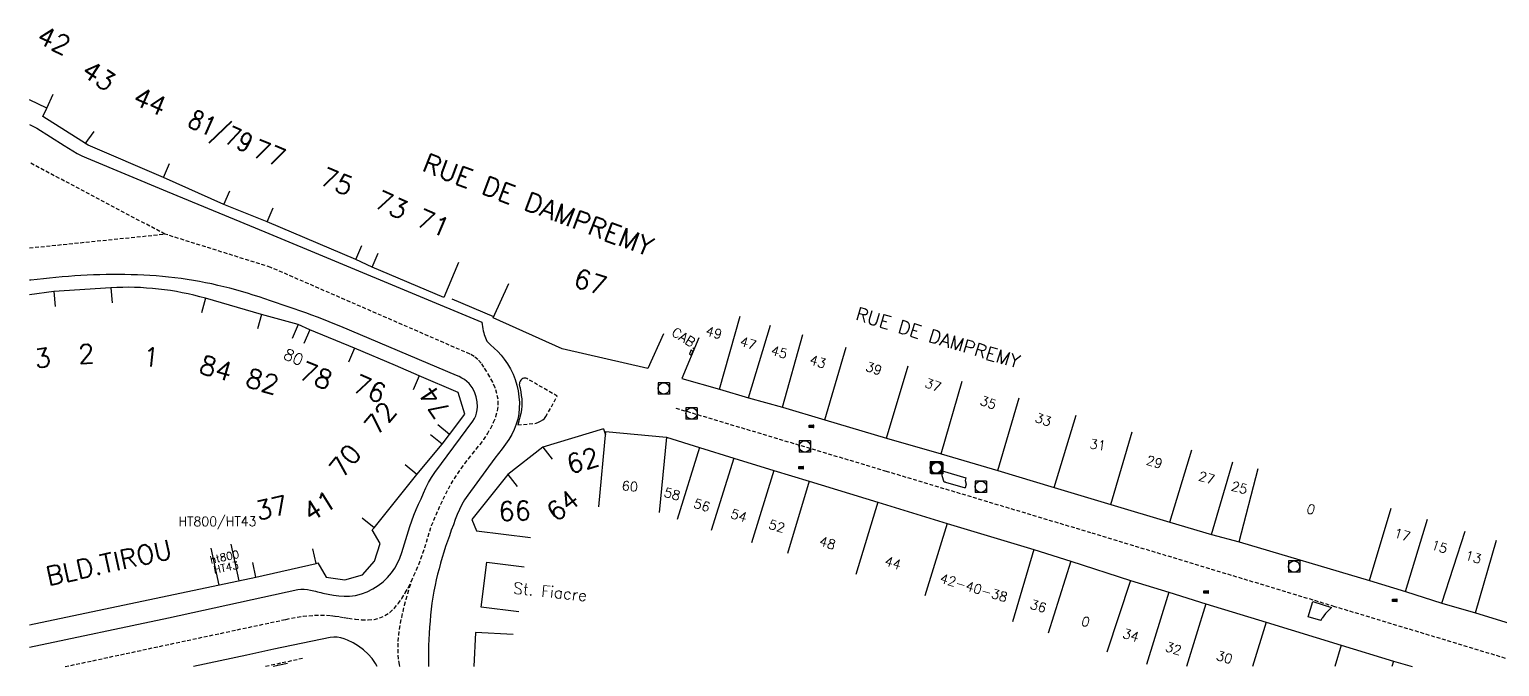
# Model space of a CAD drawing. Header units: millimetres. Extents: x 155000 to 156001, y 122000 to 123001.
# Drawn here: x 155000 to 155194.2, y 122000 to 122084.2 of the extents above; entities that cross this region are included whole.
import ezdxf
from ezdxf.enums import TextEntityAlignment as Align

# ---------------------------------------------------------------- set-up
doc = ezdxf.new("R2010")
doc.units = ezdxf.units.MM
doc.linetypes.add('DASHED', pattern=[0.75, 0.5, -0.25])
doc.layers.get('0').update_dxf_attribs({"linetype": 'CONTINUOUS'})
for name, color, linetype in [('W0001', 6, 'DASHED'), ('W0008', 7, 'CONTINUOUS'), ('W0100', 7, 'CONTINUOUS'), ('W0105', 7, 'CONTINUOUS'), ('W0112', 1, 'DASHED'), ('W0310', 3, 'CONTINUOUS'), ('W0322', 7, 'CONTINUOUS'), ('W0400', 7, 'CONTINUOUS'), ('W0420', 7, 'CONTINUOUS'), ('W0984', 7, 'CONTINUOUS'), ('W0989', 7, 'CONTINUOUS'), ('W0991', 7, 'CONTINUOUS'), ('W1102', 7, 'CONTINUOUS')]:
    doc.layers.add(name, color=color, linetype=linetype)
doc.styles.get("Standard").update_dxf_attribs({"font": 'romans.shx', "width": 0.85})

# ---------------------------------------------------------------- blocks, each defined once
blk = doc.blocks.new('T420')
for p, q in [((0.75, 0.75), (-0.75, 0.75)), ((-0.75, 0.75), (-0.75, -0.75)), ((0.75, 0.75), (0.75, -0.75)), ((0.75, -0.75), (-0.75, -0.75))]:
    blk.add_line(p, q)
blk.add_ellipse((0, 0), major_axis=(-0.53, 0.53), ratio=1, start_param=3.926991, end_param=10.210176)
blk = doc.blocks.new('T400')
for p, q in [((-0.15, 0.3), (0.15, 0.3)), ((-0.15, -0.25), (-0.15, 0.3)), ((-0.15, 0.15), (0.15, 0.15)), ((-0.15, 0), (0.15, 0)), ((0.15, 0.3), (0.15, -0.25)), ((-0.15, -0.15), (0.15, -0.15)), ((-0.15, -0.25), (-0.15, -0.3)), ((-0.15, -0.3), (0.15, -0.3)), ((0.15, -0.3), (0.15, -0.25))]:
    blk.add_line(p, q)

msp = doc.modelspace()

# ---------------------------------------------------------------- linework, layer by layer
at = {"layer": 'W0001'}
for p, q in [((155017.88, 122057.16), (155000, 122066.61)), ((155000, 122055.33), (155017.88, 122057.16)), ((155031.87, 122052.76), (155017.88, 122057.16)), ((155058.21, 122041.29), (155031.87, 122052.76)), ((155058.75, 122040.99), (155058.21, 122041.29)), ((155059.23, 122040.59), (155058.75, 122040.99)), ((155059.66, 122040.11), (155059.23, 122040.59)), ((155060.04, 122039.59), (155059.66, 122040.11)), ((155060.4, 122039.03), (155060.04, 122039.59)), ((155060.82, 122038.31), (155060.4, 122039.03)), ((155061.2, 122037.58), (155060.82, 122038.31)), ((155061.51, 122036.84), (155061.2, 122037.58)), ((155061.76, 122036.09), (155061.51, 122036.84)), ((155061.9, 122035.34), (155061.76, 122036.09)), ((155061.94, 122034.6), (155061.9, 122035.34)), ((155061.63, 122033.04), (155061.85, 122033.82)), ((155061.85, 122033.82), (155061.94, 122034.6)), ((155060.5, 122030.75), (155060.94, 122031.51)), ((155060.94, 122031.51), (155061.32, 122032.28)), ((155061.32, 122032.28), (155061.63, 122033.04)), ((155059.01, 122028.74), (155059.53, 122029.37)), ((155059.53, 122029.37), (155060.04, 122029.99)), ((155060.04, 122029.99), (155060.5, 122030.75)), ((155057.52, 122026.83), (155058.01, 122027.47)), ((155058.01, 122027.47), (155058.51, 122028.11)), ((155058.51, 122028.11), (155059.01, 122028.74)), ((155056.14, 122024.84), (155056.58, 122025.52)), ((155056.58, 122025.52), (155057.04, 122026.18)), ((155057.04, 122026.18), (155057.52, 122026.83)), ((155055, 122022.82), (155055.35, 122023.5)), ((155055.35, 122023.5), (155055.73, 122024.16)), ((155055.73, 122024.16), (155056.14, 122024.84)), ((155054.34, 122021.45), (155054.66, 122022.14)), ((155054.66, 122022.14), (155055, 122022.82)), ((155053.42, 122019.34), (155053.72, 122020.05)), ((155053.72, 122020.05), (155054.02, 122020.75)), ((155054.02, 122020.75), (155054.34, 122021.45)), ((155052.68, 122017.18), (155052.9, 122017.9)), ((155052.9, 122017.9), (155053.12, 122018.63)), ((155053.12, 122018.63), (155053.42, 122019.34)), ((155051.97, 122014.99), (155052.22, 122015.72)), ((155052.22, 122015.72), (155052.45, 122016.45)), ((155052.45, 122016.45), (155052.68, 122017.18)), ((155051.43, 122013.51), (155051.71, 122014.25)), ((155051.71, 122014.25), (155051.97, 122014.99)), ((155050.46, 122011.27), (155050.8, 122012.02)), ((155050.8, 122012.02), (155051.13, 122012.77)), ((155051.13, 122012.77), (155051.43, 122013.51)), ((155049.65, 122009.73), (155050.07, 122010.49)), ((155049.99, 122009.68), (155050.22, 122010.47)), ((155050.07, 122010.49), (155050.46, 122011.27)), ((155050.22, 122010.47), (155050.46, 122011.27)), ((155048.17, 122007.7), (155048.71, 122008.32)), ((155048.71, 122008.32), (155049.2, 122009)), ((155049.2, 122009), (155049.65, 122009.73)), ((155049.36, 122007.3), (155049.55, 122008.1)), ((155049.55, 122008.1), (155049.77, 122008.89)), ((155049.77, 122008.89), (155049.99, 122009.68)), ((155004.72, 122000), (155033.87, 122006.24)), ((155033.87, 122006.24), (155034.63, 122006.4)), ((155034.63, 122006.4), (155035.39, 122006.53)), ((155035.39, 122006.53), (155036.16, 122006.65)), ((155036.16, 122006.65), (155036.93, 122006.73)), ((155036.93, 122006.73), (155037.7, 122006.79)), ((155037.7, 122006.79), (155038.48, 122006.81)), ((155038.48, 122006.81), (155039.24, 122006.79)), ((155039.24, 122006.79), (155039.83, 122006.74)), ((155039.83, 122006.74), (155040.41, 122006.67)), ((155040.41, 122006.67), (155040.99, 122006.59)), ((155040.99, 122006.59), (155041.57, 122006.49)), ((155041.57, 122006.49), (155042.15, 122006.39)), ((155042.15, 122006.39), (155043.02, 122006.28)), ((155043.02, 122006.28), (155043.89, 122006.2)), ((155043.89, 122006.2), (155044.73, 122006.17)), ((155044.73, 122006.17), (155045.53, 122006.24)), ((155045.53, 122006.24), (155046.29, 122006.43)), ((155046.29, 122006.43), (155046.97, 122006.74)), ((155046.97, 122006.74), (155047.59, 122007.17)), ((155047.59, 122007.17), (155048.17, 122007.7)), ((155049.02, 122005.73), (155049.18, 122006.51)), ((155049.18, 122006.51), (155049.36, 122007.3)), ((155048.72, 122003.37), (155048.79, 122004.15)), ((155048.79, 122004.15), (155048.89, 122004.94)), ((155048.89, 122004.94), (155049.02, 122005.73)), ((155048.69, 122002.59), (155048.72, 122003.37)), ((155048.71, 122001.81), (155048.69, 122002.59)), ((155048.76, 122001.03), (155048.71, 122001.81)), ((155048.87, 122000.26), (155048.76, 122001.03)), ((155048.92, 122000), (155048.87, 122000.26))]:
    msp.add_line(p, q, dxfattribs=at)
msp.add_lwpolyline([(155198.59, 122000), (155172.43, 122007.92), (155140.23, 122017.67), (155113.22, 122025.79), (155085.21, 122034.19)], dxfattribs=at)
at = {"layer": 'W0008'}
for p, q in [((155000, 122071.64), (155000.97, 122071.14)), ((155000.97, 122071.14), (155004.6, 122068.86)), ((155004.6, 122068.86), (155005.17, 122068.5)), ((155005.17, 122068.5), (155005.74, 122068.15)), ((155005.74, 122068.15), (155006.33, 122067.8)), ((155006.33, 122067.8), (155006.93, 122067.49)), ((155006.93, 122067.49), (155007.54, 122067.21)), ((155007.54, 122067.21), (155018.18, 122062.77)), ((155018.18, 122062.77), (155031.11, 122057.44)), ((155031.11, 122057.44), (155059.75, 122045.5)), ((155000.2, 122051.07), (155000, 122051.05)), ((155001.02, 122051.17), (155000.2, 122051.07)), ((155001.85, 122051.26), (155001.02, 122051.17)), ((155002.67, 122051.34), (155001.85, 122051.26)), ((155003.5, 122051.42), (155002.67, 122051.34)), ((155004.32, 122051.5), (155003.5, 122051.42)), ((155005.15, 122051.56), (155004.32, 122051.5)), ((155005.98, 122051.62), (155005.15, 122051.56)), ((155006.81, 122051.67), (155005.98, 122051.62)), ((155007.64, 122051.72), (155006.81, 122051.67)), ((155008.47, 122051.75), (155007.64, 122051.72)), ((155009.3, 122051.78), (155008.47, 122051.75)), ((155010.12, 122051.8), (155009.3, 122051.78)), ((155010.95, 122051.81), (155010.12, 122051.8)), ((155011.78, 122051.81), (155010.95, 122051.81)), ((155012.61, 122051.81), (155011.78, 122051.81)), ((155013.44, 122051.79), (155012.61, 122051.81)), ((155014.27, 122051.76), (155013.44, 122051.79)), ((155015.1, 122051.73), (155014.27, 122051.76)), ((155015.92, 122051.68), (155015.1, 122051.73)), ((155016.75, 122051.62), (155015.92, 122051.68)), ((155017.57, 122051.55), (155016.75, 122051.62)), ((155018.39, 122051.46), (155017.57, 122051.55)), ((155019.21, 122051.37), (155018.39, 122051.46)), ((155020.03, 122051.27), (155019.21, 122051.37)), ((155020.84, 122051.15), (155020.03, 122051.27)), ((155021.66, 122051.02), (155020.84, 122051.15)), ((155022.47, 122050.88), (155021.66, 122051.02)), ((155023.28, 122050.73), (155022.47, 122050.88)), ((155024.09, 122050.56), (155023.28, 122050.73)), ((155024.89, 122050.38), (155024.09, 122050.56)), ((155025.69, 122050.19), (155024.89, 122050.38)), ((155026.49, 122049.99), (155025.69, 122050.19)), ((155027.26, 122049.78), (155026.49, 122049.99)), ((155028.03, 122049.56), (155027.26, 122049.78)), ((155028.8, 122049.33), (155028.03, 122049.56)), ((155029.57, 122049.09), (155028.8, 122049.33)), ((155030.33, 122048.85), (155029.57, 122049.09)), ((155031.1, 122048.6), (155030.33, 122048.85)), ((155031.86, 122048.34), (155031.1, 122048.6)), ((155032.62, 122048.09), (155031.86, 122048.34)), ((155033.4, 122047.82), (155032.62, 122048.09)), ((155034.18, 122047.56), (155033.4, 122047.82)), ((155034.96, 122047.29), (155034.18, 122047.56)), ((155035.74, 122047.01), (155034.96, 122047.29)), ((155036.52, 122046.74), (155035.74, 122047.01)), ((155037.29, 122046.46), (155036.52, 122046.74)), ((155038.06, 122046.17), (155037.29, 122046.46)), ((155038.83, 122045.88), (155038.06, 122046.17)), ((155039.6, 122045.58), (155038.83, 122045.88)), ((155040.36, 122045.27), (155039.6, 122045.58)), ((155041.12, 122044.95), (155040.36, 122045.27)), ((155056.4, 122038.49), (155041.12, 122044.95)), ((155059.75, 122045.5), (155059.8, 122045.21)), ((155059.8, 122045.21), (155059.84, 122044.93)), ((155059.84, 122044.93), (155059.89, 122044.65)), ((155059.89, 122044.65), (155059.95, 122044.37)), ((155059.95, 122044.37), (155060.02, 122044.1)), ((155060.02, 122044.1), (155060.09, 122043.87)), ((155060.09, 122043.87), (155060.17, 122043.65)), ((155060.17, 122043.65), (155060.26, 122043.43)), ((155060.26, 122043.43), (155060.35, 122043.21)), ((155060.35, 122043.21), (155060.44, 122042.99)), ((155060.44, 122042.99), (155060.93, 122042.54)), ((155060.93, 122042.54), (155061.41, 122042.09)), ((155061.41, 122042.09), (155061.87, 122041.63)), ((155061.87, 122041.63), (155062.32, 122041.15)), ((155062.32, 122041.15), (155062.73, 122040.64)), ((155062.73, 122040.64), (155063.17, 122040.02)), ((155063.17, 122040.02), (155063.56, 122039.35)), ((155063.56, 122039.35), (155063.89, 122038.66)), ((155056.76, 122038.32), (155056.4, 122038.49)), ((155057.12, 122038.13), (155056.76, 122038.32)), ((155057.46, 122037.92), (155057.12, 122038.13)), ((155057.78, 122037.68), (155057.46, 122037.92)), ((155058.07, 122037.41), (155057.78, 122037.68)), ((155058.48, 122036.89), (155058.07, 122037.41)), ((155063.89, 122038.66), (155064.17, 122037.93)), ((155064.17, 122037.93), (155064.4, 122037.19)), ((155064.4, 122037.19), (155064.56, 122036.43)), ((155058.79, 122036.31), (155058.48, 122036.89)), ((155059.01, 122035.67), (155058.79, 122036.31)), ((155059.14, 122035), (155059.01, 122035.67)), ((155064.56, 122036.43), (155064.67, 122035.66)), ((155064.67, 122035.66), (155064.72, 122034.88)), ((155058.95, 122033.13), (155059.07, 122033.51)), ((155059.07, 122033.51), (155059.14, 122033.91)), ((155059.17, 122034.32), (155059.14, 122035)), ((155059.14, 122033.91), (155059.17, 122034.32)), ((155064.63, 122033.42), (155064.5, 122032.71)), ((155064.7, 122034.15), (155064.63, 122033.42)), ((155064.72, 122034.88), (155064.7, 122034.15)), ((155053.55, 122025.66), (155058.58, 122032.43)), ((155058.58, 122032.43), (155058.79, 122032.77)), ((155058.79, 122032.77), (155058.95, 122033.13)), ((155064.05, 122031.35), (155063.72, 122030.67)), ((155064.31, 122032.02), (155064.05, 122031.35)), ((155064.5, 122032.71), (155064.31, 122032.02)), ((155062.89, 122029.39), (155062.43, 122028.78)), ((155063.32, 122030.02), (155062.89, 122029.39)), ((155063.72, 122030.67), (155063.32, 122030.02)), ((155061.5, 122027.56), (155057.9, 122022.66)), ((155061.96, 122028.17), (155061.5, 122027.56)), ((155062.43, 122028.78), (155061.96, 122028.17)), ((155053.12, 122025.01), (155053.55, 122025.66)), ((155052.05, 122022.91), (155052.38, 122023.63)), ((155052.38, 122023.63), (155052.73, 122024.33)), ((155052.73, 122024.33), (155053.12, 122025.01)), ((155051.41, 122021.46), (155051.73, 122022.19)), ((155051.73, 122022.19), (155052.05, 122022.91)), ((155057.49, 122022.05), (155057.14, 122021.42)), ((155057.9, 122022.66), (155057.49, 122022.05)), ((155050.5, 122019.28), (155050.78, 122020.01)), ((155050.78, 122020.01), (155051.09, 122020.74)), ((155051.09, 122020.74), (155051.41, 122021.46)), ((155056.52, 122020.1), (155056.25, 122019.42)), ((155056.81, 122020.77), (155056.52, 122020.1)), ((155057.14, 122021.42), (155056.81, 122020.77)), ((155049.2, 122015.07), (155050.25, 122018.53)), ((155050.25, 122018.53), (155050.5, 122019.28)), ((155055.73, 122018.01), (155055.48, 122017.29)), ((155056, 122018.73), (155055.73, 122018.01)), ((155056.25, 122019.42), (155056, 122018.73)), ((155054.98, 122015.85), (155054.75, 122015.12)), ((155055.23, 122016.57), (155054.98, 122015.85)), ((155055.48, 122017.29), (155055.23, 122016.57)), ((155048.63, 122013.66), (155048.94, 122014.35)), ((155048.94, 122014.35), (155049.2, 122015.07)), ((155054.53, 122014.4), (155054.31, 122013.67)), ((155054.75, 122015.12), (155054.53, 122014.4)), ((155046.72, 122011.22), (155047.32, 122011.79)), ((155047.32, 122011.79), (155047.82, 122012.38)), ((155047.82, 122012.38), (155048.26, 122013)), ((155048.26, 122013), (155048.63, 122013.66)), ((155053.92, 122012.21), (155053.75, 122011.47)), ((155054.11, 122012.94), (155053.92, 122012.21)), ((155054.31, 122013.67), (155054.11, 122012.94)), ((155018.37, 122006.46), (155035.45, 122010.18)), ((155035.45, 122010.18), (155035.87, 122010.23)), ((155035.87, 122010.23), (155036.29, 122010.24)), ((155036.29, 122010.24), (155036.72, 122010.2)), ((155036.72, 122010.2), (155037.15, 122010.12)), ((155037.15, 122010.12), (155037.57, 122010.03)), ((155037.57, 122010.03), (155037.81, 122009.97)), ((155037.81, 122009.97), (155038.04, 122009.9)), ((155038.04, 122009.9), (155038.28, 122009.84)), ((155043.86, 122009.61), (155044.63, 122009.9)), ((155044.63, 122009.9), (155045.37, 122010.27)), ((155045.37, 122010.27), (155046.07, 122010.71)), ((155046.07, 122010.71), (155046.72, 122011.22)), ((155053.44, 122009.95), (155053.3, 122009.17)), ((155053.59, 122010.74), (155053.44, 122009.95)), ((155053.75, 122011.47), (155053.59, 122010.74)), ((155038.28, 122009.84), (155038.51, 122009.78)), ((155038.51, 122009.78), (155038.74, 122009.71)), ((155038.74, 122009.71), (155039.45, 122009.56)), ((155039.45, 122009.56), (155040.15, 122009.44)), ((155040.15, 122009.44), (155040.86, 122009.34)), ((155040.86, 122009.34), (155041.57, 122009.29)), ((155041.57, 122009.29), (155042.27, 122009.3)), ((155042.27, 122009.3), (155043.07, 122009.41)), ((155043.07, 122009.41), (155043.86, 122009.61)), ((155053.18, 122008.38), (155053.08, 122007.58)), ((155053.3, 122009.17), (155053.18, 122008.38)), ((155000, 122002.55), (155018.37, 122006.46)), ((155052.92, 122005.99), (155052.85, 122005.19)), ((155052.99, 122006.79), (155052.92, 122005.99)), ((155053.08, 122007.58), (155052.99, 122006.79)), ((155052.8, 122004.39), (155052.77, 122003.58)), ((155052.85, 122005.19), (155052.8, 122004.39)), ((155032.3, 122002.31), (155028.72, 122001.5)), ((155039.75, 122003.86), (155032.3, 122002.31)), ((155040.2, 122003.91), (155039.75, 122003.86)), ((155040.66, 122003.89), (155040.2, 122003.91)), ((155041.12, 122003.8), (155040.66, 122003.89)), ((155041.58, 122003.66), (155041.12, 122003.8)), ((155042.03, 122003.49), (155041.58, 122003.66)), ((155042.78, 122003.12), (155042.03, 122003.49)), ((155043.48, 122002.69), (155042.78, 122003.12)), ((155044.13, 122002.2), (155043.48, 122002.69)), ((155044.73, 122001.66), (155044.13, 122002.2)), ((155052.74, 122002.78), (155052.73, 122001.97)), ((155052.77, 122003.58), (155052.74, 122002.78)), ((155028.72, 122001.5), (155021.67, 122000)), ((155045.26, 122001.06), (155044.73, 122001.66)), ((155045.72, 122000.41), (155045.26, 122001.06)), ((155045.95, 122000), (155045.72, 122000.41)), ((155052.73, 122001.97), (155052.72, 122001.16)), ((155052.72, 122001.16), (155052.73, 122000.35)), ((155052.73, 122000.35), (155052.73, 122000))]:
    msp.add_line(p, q, dxfattribs=at)
at = {"layer": 'W0100'}
for p, q in [((155087.41, 122041.85), (155087.65, 122041.7)), ((155087.65, 122041.7), (155087.42, 122041.16))]:
    msp.add_line(p, q, dxfattribs=at)
for points in [[(155088.45, 122043.45), (155086.18, 122038.08), (155091.18, 122036.68), (155094.97, 122035.53), (155099.49, 122034.27), (155105.09, 122032.63), (155113.22, 122030.18), (155120.45, 122028.1), (155127.94, 122025.93), (155135.36, 122023.67), (155142.84, 122021.44), (155150.65, 122019.08), (155156.13, 122017.45), (155159.79, 122016.5), (155177.03, 122011.36), (155181.77, 122009.93), (155186.59, 122008.37), (155191.03, 122007.1), (155195.48, 122005.75), (155202.54, 122003.67), (155214.73, 122000)], [(155087.41, 122041.85), (155087.18, 122041.31), (155087.42, 122041.16)], [(155076.12, 122031.08), (155084.15, 122030.33), (155088.53, 122028.97), (155093.06, 122027.53), (155098.34, 122025.91), (155102.99, 122024.52), (155112.08, 122021.73), (155121.22, 122018.91), (155132.7, 122015.49), (155137.58, 122013.95), (155145.43, 122011.4), (155150.52, 122009.82), (155155.42, 122008.3), (155163.37, 122005.88), (155173.3, 122002.83), (155180.21, 122000.74), (155182.67, 122000)]]:
    msp.add_lwpolyline(points, dxfattribs=at)
at = {"layer": 'W0105'}
for p, q in [((155121.03, 122024.39), (155123.61, 122023.63)), ((155170.58, 122006.1), (155170.75, 122006.38))]:
    msp.add_line(p, q, dxfattribs=at)
for points in [[(155121.03, 122024.39), (155120.82, 122024.36), (155120.59, 122025.21), (155120.56, 122025.89), (155123.7, 122024.96), (155123.62, 122024.61), (155123.75, 122024.13), (155123.61, 122023.63)], [(155170.58, 122006.1), (155168.91, 122006.59), (155169.55, 122008.61), (155172, 122007.82), (155171.19, 122007), (155170.75, 122006.38)]]:
    msp.add_lwpolyline(points, dxfattribs=at)
at = {"layer": 'W0112'}
for p, q in [((155064.72, 122037.4), (155064.71, 122037.25)), ((155064.71, 122037.25), (155064.72, 122037.15)), ((155064.76, 122037.56), (155064.72, 122037.4)), ((155064.72, 122037.15), (155064.74, 122037.05)), ((155064.74, 122037.05), (155064.77, 122036.95)), ((155064.83, 122037.71), (155064.76, 122037.56)), ((155064.92, 122037.85), (155064.83, 122037.71)), ((155065.05, 122037.97), (155064.92, 122037.85)), ((155065.17, 122038.05), (155065.05, 122037.97)), ((155065.3, 122038.1), (155065.17, 122038.05)), ((155065.44, 122038.13), (155065.3, 122038.1)), ((155065.57, 122038.13), (155065.44, 122038.13)), ((155065.69, 122038.08), (155065.57, 122038.13)), ((155069.73, 122035.73), (155065.69, 122038.08)), ((155064.77, 122036.95), (155064.81, 122036.85)), ((155064.81, 122036.85), (155064.84, 122036.76)), ((155064.84, 122036.76), (155064.92, 122036.29)), ((155064.92, 122036.29), (155064.98, 122035.83)), ((155064.98, 122035.83), (155065.03, 122035.37)), ((155065.03, 122035.37), (155065.06, 122034.91)), ((155068.21, 122033.03), (155069.73, 122035.73)), ((155064.91, 122033.44), (155064.79, 122032.94)), ((155065, 122033.94), (155064.91, 122033.44)), ((155065.05, 122034.45), (155065, 122033.94)), ((155065.06, 122034.91), (155065.05, 122034.45)), ((155064.65, 122032.45), (155064.51, 122031.95)), ((155064.51, 122031.95), (155066.93, 122032.16)), ((155064.79, 122032.94), (155064.65, 122032.45)), ((155066.93, 122032.16), (155067.24, 122032.29)), ((155067.24, 122032.29), (155067.53, 122032.43)), ((155067.53, 122032.43), (155067.8, 122032.59)), ((155067.8, 122032.59), (155068.03, 122032.79)), ((155068.03, 122032.79), (155068.21, 122033.03)), ((155036.09, 122001.07), (155031.13, 122000))]:
    msp.add_line(p, q, dxfattribs=at)
at = {"layer": 'W0310'}
msp.add_line((155034.09, 122000.41), (155032.2, 122000), dxfattribs=at)
at = {"layer": 'W0322'}
msp.add_line((155055.8, 122048.6), (155061.31, 122046.25), dxfattribs=at)
at = {"layer": 'W1102'}
for p, q in [((155002.3, 122073.81), (155000, 122074.89)), ((155002.3, 122073.81), (155003.13, 122075.63)), ((155001.79, 122072.7), (155002.3, 122073.81)), ((155007.77, 122068.89), (155001.79, 122072.7)), ((155007.37, 122069.09), (155008.55, 122070.73)), ((155017.73, 122064.64), (155007.77, 122068.89)), ((155017.73, 122064.64), (155018.5, 122066.48)), ((155025.7, 122061.05), (155017.73, 122064.64)), ((155025.7, 122061.05), (155026.48, 122062.89)), ((155031.42, 122058.78), (155025.7, 122061.05)), ((155031.42, 122058.78), (155032.19, 122060.62)), ((155043.14, 122053.8), (155031.42, 122058.78)), ((155043.14, 122053.8), (155043.91, 122055.64)), ((155045.29, 122052.8), (155046.06, 122054.64)), ((155045.29, 122052.8), (155043.14, 122053.8)), ((155054.74, 122048.77), (155045.29, 122052.8)), ((155056.69, 122053.38), (155054.74, 122048.77)), ((155061.27, 122046.08), (155063.31, 122050.64)), ((155003.23, 122049.58), (155000, 122049.12)), ((155010.74, 122050.05), (155003.23, 122049.58)), ((155003.23, 122049.58), (155003.42, 122047.59)), ((155011.53, 122050.09), (155010.74, 122050.05)), ((155010.74, 122050.05), (155010.93, 122048.06)), ((155012.32, 122050.11), (155011.53, 122050.09)), ((155013.11, 122050.12), (155012.32, 122050.11)), ((155013.9, 122050.1), (155013.11, 122050.12)), ((155014.69, 122050.08), (155013.9, 122050.1)), ((155015.48, 122050.03), (155014.69, 122050.08)), ((155016.27, 122049.97), (155015.48, 122050.03)), ((155017.06, 122049.89), (155016.27, 122049.97)), ((155017.85, 122049.79), (155017.06, 122049.89)), ((155018.63, 122049.68), (155017.85, 122049.79)), ((155019.41, 122049.55), (155018.63, 122049.68)), ((155020.19, 122049.4), (155019.41, 122049.55)), ((155020.97, 122049.24), (155020.19, 122049.4)), ((155021.74, 122049.07), (155020.97, 122049.24)), ((155022.5, 122048.87), (155021.74, 122049.07)), ((155023.26, 122048.67), (155022.5, 122048.87)), ((155023.26, 122048.67), (155022.72, 122046.74)), ((155030.68, 122046.55), (155023.26, 122048.67)), ((155030.68, 122046.55), (155030.14, 122044.63)), ((155035.51, 122045.19), (155030.68, 122046.55)), ((155035.51, 122045.19), (155034.73, 122043.35)), ((155037.03, 122044.52), (155035.51, 122045.19)), ((155070.39, 122042), (155061.27, 122046.08)), ((155091.18, 122036.68), (155093.87, 122046.32)), ((155094.97, 122035.53), (155097.88, 122045.1)), ((155037.03, 122044.52), (155036.25, 122042.68)), ((155042.95, 122042.08), (155037.03, 122044.52)), ((155083.74, 122043.98), (155081.7, 122039.41)), ((155099.49, 122034.27), (155102.18, 122043.9)), ((155042.95, 122042.08), (155042.17, 122040.24)), ((155048.37, 122039.79), (155042.95, 122042.08)), ((155081.7, 122039.41), (155070.39, 122042)), ((155105.09, 122032.63), (155107.9, 122042.23)), ((155051.49, 122038.41), (155048.37, 122039.79)), ((155113.22, 122030.18), (155116.1, 122039.76)), ((155051.49, 122038.41), (155050.71, 122036.57)), ((155056.62, 122036.22), (155051.49, 122038.41)), ((155120.45, 122028.1), (155123.22, 122037.71)), ((155057.5, 122033.34), (155056.62, 122036.22)), ((155127.94, 122025.93), (155130.73, 122035.53)), ((155055.49, 122030.67), (155057.5, 122033.34)), ((155135.36, 122023.67), (155138.27, 122033.24)), ((155055.49, 122030.67), (155053.94, 122031.93)), ((155075.84, 122031.42), (155067.82, 122029.01)), ((155075.84, 122031.42), (155076.08, 122030.61)), ((155051.18, 122025.4), (155054.53, 122029.38)), ((155054.53, 122029.38), (155052.97, 122030.64)), ((155054.53, 122029.38), (155055.49, 122030.67)), ((155076.12, 122031.08), (155075.19, 122021.12)), ((155084.15, 122030.33), (155083.21, 122020.37)), ((155142.84, 122021.44), (155145.69, 122031.03)), ((155067.82, 122029.01), (155063.18, 122025.38)), ((155067.82, 122029.01), (155069.05, 122027.43)), ((155088.53, 122028.97), (155085.56, 122019.42)), ((155093.06, 122027.53), (155090.04, 122018)), ((155150.65, 122019.08), (155153.55, 122028.65)), ((155045.53, 122018.36), (155051.18, 122025.4)), ((155051.18, 122025.4), (155049.63, 122026.66)), ((155098.34, 122025.91), (155095.4, 122016.35)), ((155156.13, 122017.45), (155158.97, 122027.04)), ((155159.79, 122016.5), (155162.32, 122026.17)), ((155063.18, 122025.38), (155058.46, 122019.43)), ((155063.18, 122025.38), (155064.41, 122023.8)), ((155102.99, 122024.52), (155100.13, 122014.94)), ((155112.08, 122021.73), (155109.15, 122012.17)), ((155045.53, 122018.36), (155043.97, 122019.61)), ((155177.03, 122011.36), (155179.88, 122020.95)), ((155045.26, 122018.09), (155045.53, 122018.36)), ((155046.33, 122016.25), (155045.26, 122018.09)), ((155058.46, 122019.43), (155059.07, 122017.92)), ((155059.07, 122017.92), (155066.21, 122017.08)), ((155121.22, 122018.91), (155118.27, 122009.36)), ((155181.77, 122009.93), (155184.67, 122019.5)), ((155186.59, 122008.37), (155189.67, 122017.89)), ((155027.71, 122011.32), (155026.63, 122016.2)), ((155045.6, 122013.95), (155046.33, 122016.25)), ((155191.03, 122007.1), (155193.78, 122016.71)), ((155025.08, 122010.77), (155023.99, 122015.65)), ((155029.93, 122011.8), (155029.52, 122013.76)), ((155037.87, 122013.62), (155037.44, 122015.57)), ((155044, 122012.14), (155045.6, 122013.95)), ((155059.67, 122007.84), (155060.41, 122013.81)), ((155060.41, 122013.81), (155065.37, 122013.19)), ((155132.7, 122015.49), (155129.85, 122005.9)), ((155137.58, 122013.95), (155134.58, 122004.41)), ((155000, 122005.52), (155029.93, 122011.8)), ((155029.93, 122011.8), (155037.87, 122013.62)), ((155037.87, 122013.62), (155038.09, 122013.73)), ((155038.09, 122013.73), (155039.22, 122011.82)), ((155039.22, 122011.82), (155041.66, 122011.45)), ((155041.66, 122011.45), (155044, 122012.14)), ((155145.43, 122011.4), (155142.33, 122001.89)), ((155150.52, 122009.82), (155147.55, 122000.27)), ((155155.42, 122008.3), (155152.85, 122000)), ((155064.63, 122007.23), (155059.67, 122007.84)), ((155058.92, 122004.49), (155058.72, 122000)), ((155063.92, 122004.26), (155058.92, 122004.49)), ((155163.37, 122005.88), (155161.58, 122000)), ((155173.3, 122002.83), (155172.43, 122000)), ((155180.21, 122000.74), (155179.99, 122000))]:
    msp.add_line(p, q, dxfattribs=at)

# ---------------------------------------------------------------- block references
at = {"layer": 'W0400', "rotation": 90}
for p in [(155103.3, 122031.75), (155101.94, 122026.29), (155155.45, 122009.87), (155180.37, 122008.76)]:
    msp.add_blockref('T400', p, dxfattribs=at)
at = {"layer": 'W0420'}
for p in [(155083.79, 122036.76), (155087.48, 122033.46), (155102.43, 122029.1), (155119.73, 122026.3), (155119.89, 122026.24), (155125.68, 122023.77), (155167.06, 122013.21)]:
    msp.add_blockref('T420', p, dxfattribs=at)

# ---------------------------------------------------------------- texts
for s, height, rotation, p in [('42', 2.5, 334.8712, (155003.25, 122082.75)), ('43', 2.5, 327.467, (155009.17, 122078.08)), ('44', 2.5, 336.5452, (155015.95, 122074.68)), ('77', 2.5, 338.3437, (155031.69, 122067.82)), ('75', 2.5, 336.9777, (155040.6, 122064.11)), ('73', 2.5, 335.034, (155047.8, 122061.01)), ('71', 2.5, 336.9317, (155053.34, 122058.61)), ('67', 2.5, 341.9421, (155074.12, 122050.83)), ('3', 2.5, 8.1483, (155001.73, 122040.78)), ('2', 2.5, 3.5676, (155007.52, 122041.33)), ('1', 2.5, 353.6928, (155016.07, 122040.91)), ('84', 2.5, 344.1154, (155024.65, 122039.43)), ('80', 1.5, 336.4564, (155034.9, 122040.91)), ('82', 2.5, 344.2014, (155030.78, 122037.69)), ('78', 2.5, 337.5631, (155037.86, 122038.45)), ('76', 2.5, 336.7672, (155044.93, 122036.72)), ('74', 2.5, 124.0362, (155053.56, 122034.91)), ('72', 2.5, 49.9657, (155046.35, 122032.86)), ('70', 2.5, 51.2712, (155041.72, 122027.2)), ('62', 2.5, 16.7703, (155073.09, 122027.24)), ('37', 2.5, 12.9301, (155032, 122020.99)), ('41', 2.5, 31.8843, (155038.29, 122021.25)), ('66', 2.5, 2.1142, (155064.1, 122020.58)), ('64', 2.5, 37.9963, (155070.46, 122021.31)), ('ht800', 1, 11.8388, (155025.76, 122014.49)), ('HT43', 1, 11.8388, (155025.97, 122013.11)), ('St. Fiacre', 1.5, 353.8445, (155068.79, 122009.92))]:
    msp.add_text(s, height=height, rotation=rotation, dxfattribs=at).set_placement(p, align=Align.MIDDLE)
at = {"layer": 'W0420', "width": 0.8}
msp.add_text('81/79', height=2.5, rotation=335.7657, dxfattribs=at).set_placement((155025.2, 122070.6), align=Align.MIDDLE)
at = {"layer": 'W0420', "width": 0.888884}
msp.add_text('HT800/HT43', height=1.25, rotation=0.0122, dxfattribs=at).set_placement((155019.69, 122018.56), (155030, 122018.57), align=Align.FIT)
at = {"layer": 'W0984'}
msp.add_text('CAB.', height=1.25, rotation=328.238, dxfattribs=at).set_placement((155086.64, 122043.39), align=Align.MIDDLE)
at = {"layer": 'W0989'}
for s, height, rotation, p in [('RUE DE DAMPREMY', 2.5, 339.2082, (155067.19, 122061.02)), ('RUE DE DAMPREMY', 1.75, 343.1525, (155120.02, 122043.46)), ('BLD.TIROU', 2.5, 12.5846, (155010.49, 122013.73))]:
    msp.add_text(s, height=height, rotation=rotation, dxfattribs=at).set_placement(p, align=Align.MIDDLE)
at = {"layer": 'W0991'}
for s, rotation, p in [('49', 344.4046, (155090.43, 122044.13)), ('47', 343.0789, (155094.96, 122042.73)), ('45', 344.4089, (155099.06, 122041.55)), ('43', 343.6858, (155104.15, 122040.3)), ('31', 352.2668, (155141.14, 122029.32)), ('29', 343.1489, (155148.62, 122027.04)), ('27', 343.4772, (155155.51, 122024.95)), ('60', 354.6235, (155079.32, 122023.84)), ('58', 344.4283, (155084.91, 122022.82)), ('25', 345.3454, (155159.85, 122023.65)), ('56', 342.4349, (155088.84, 122021.33)), ('54', 342.8876, (155093.73, 122019.96)), ('0', 342.9741, (155169.28, 122020.79)), ('52', 343.4288, (155098.74, 122018.56)), ('17', 343.1642, (155181.34, 122017.43)), ('48', 342.9147, (155105.43, 122016.35)), ('15', 342.0913, (155186.27, 122015.85)), ('44', 342.8689, (155114.08, 122013.7)), ('13', 344.0059, (155190.75, 122014.47)), ('42-40-38', 343.388, (155124.75, 122010.42)), ('36', 342.5454, (155133.27, 122008)), ('0', 341.967, (155139.52, 122005.94)), ('34', 342.7501, (155145.51, 122004.14)), ('32', 342.7774, (155151.13, 122002.38)), ('30', 343.0749, (155157.86, 122001.23))]:
    msp.add_text(s, height=1.25, rotation=rotation, dxfattribs=at).set_placement(p, align=Align.MIDDLE)
for s, rotation, p in [('39', 341.2258, (155111.55, 122039.39)), ('37', 340.9954, (155119.38, 122037.21)), ('35', 340.9954, (155126.66, 122034.9)), ('33', 340.9954, (155133.93, 122032.63))]:
    msp.add_text(s, height=1.25, rotation=rotation, dxfattribs=at).set_placement(p, align=Align.MIDDLE_CENTER)

doc.saveas('drawing.dxf')
